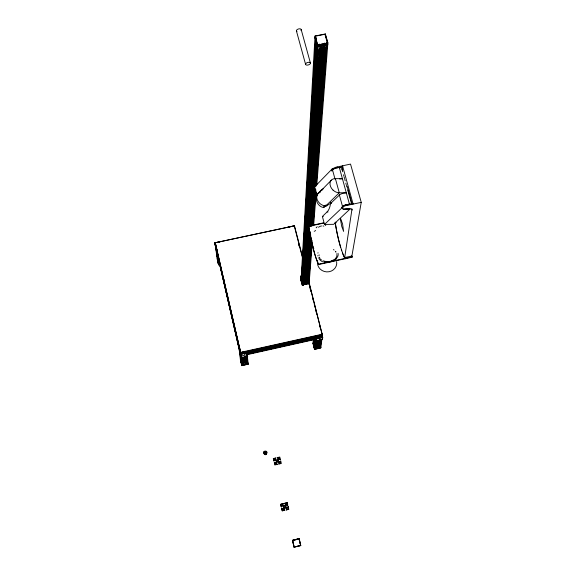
<?xml version="1.0" encoding="UTF-8"?>
<svg xmlns="http://www.w3.org/2000/svg" width="576" height="576" viewBox="0 0 576 576"><rect width="100%" height="100%" fill="white"/><g stroke="black" fill="none" stroke-linecap="round" stroke-linejoin="round"><path stroke-width="0.86" d="M266.004 454.032L265.414 452.196L264.665 452.585L264.672 453.816L264.91 452.297L265.932 452.693L266.004 454.226L265.5 454.781M315.418 65.095L315.41 65.304M265.946 452.822C264.643 454.846 263.959 451.433 265.896 452.664C266.148 454.464 263.246 452.592 265.392 452.196M319.097 255.535L319.126 254.844M265.781 453.103L265.018 453.506L264.794 452.448M265.514 452.225C266.335 452.52 266.162 455.134 264.881 454.385M264.614 452.902L264.91 452.628M215.748 245.088L215.222 245.347L215.064 242.87M313.646 91.886L313.517 93.168L315.418 65.246M315.266 65.275L316.606 42.79L302.018 283.162M314.69 62.618L301.73 282.024L316.368 39.226A1.001 0.864 3 0 1 316.138 38.39L315.677 38.138L316.411 38.002M320.04 339.97L322.301 339.394L322.618 337.428L317.621 338.71M336.895 255.384L336.715 256.579M300.974 279.166L301.09 277.661L302.537 284.962M301.104 279.576L315.043 36.007L325.346 33.955L327.895 42.948L316.814 184.889M302.688 280.879L301.802 281.009L301.543 280.015L315.677 38.138M301.543 280.015L314.95 54.778M315.792 40.435L315.95 37.75M314.791 63.749L315.972 40.514M301.975 280.742L315.029 61.668M316.21 41.918L316.368 39.226M316.382 42.559L316.476 40.601L315.216 36.202L325.231 34.207L327.715 42.955L317.664 44.964L316.541 40.766M302.112 283.14L313.625 92.47M302.213 283.529L316.606 42.79M306.158 234.526L303.005 284.767L302.573 284.04L317.628 43.74L302.695 284.717M302.825 285.034L317.765 45.619L318.218 45.864L303.106 285.199M306.497 229.14L306.72 225.554M307.058 220.169L307.282 216.583M307.62 211.198L307.85 207.605M308.239 201.326L308.47 197.741M308.808 192.355L309.031 188.77M309.427 182.484L309.593 179.798M309.989 173.513L310.154 170.827M310.55 164.542L310.781 160.956M311.112 155.57L311.342 151.985M311.738 145.699L311.904 143.014M312.3 136.728L312.466 134.042M312.919 126.864L313.034 125.064M313.481 117.893L313.654 115.2M314.042 108.922L314.215 106.229M314.669 99.05L314.777 97.258M315.23 90.079L315.338 88.286M315.792 81.108L315.965 78.415M316.354 72.137L316.526 69.444M303.336 284.062L318.218 49.925M303.941 283.903L319.226 48.859M304.049 284.537L307.332 234.418M304.222 284.069L320.198 45.13L319.73 44.878A1.001 0.871 3.1 0 0 319.543 44.086M304.337 284.702L320.198 45.13M304.87 284.148L320.954 45.641M305.309 284.148L309.096 228.456M309.377 226.015L321.66 45.641M305.021 282.47L305.964 282.226L307.39 257.27M305.791 282.485L309.456 229.73M309.701 226.152L319.025 92.03A2.03 0.468 -62.1 0 0 319.27 91.822L309.895 225.907M318.24 90.95A0.828 0.821 -85 0 0 318.679 90.734A2.009 0.9 35.9 0 1 319.09 91.102L320.947 64.332A2.138 0.511 -62.5 0 0 321.17 64.159M320.645 62.95A2.102 0.986 36.5 0 1 321.019 63.317L322.265 45.418M306.137 279.18L306.259 277.387M306.698 271.116L306.821 269.33M305.964 282.226L309.586 230.378M306.713 277.344L306.353 280.238L306.439 277.121M306.72 272.7L307.001 269.057M307.318 264.571L307.57 260.993M307.886 256.507L308.131 252.922M308.448 248.443L308.7 244.858M309.017 240.379L309.269 236.794M310.147 224.251L310.399 220.666M310.774 215.287L310.961 212.602M311.342 207.223L311.53 204.53M311.904 199.159L312.098 196.466M312.473 191.095L312.66 188.402M313.042 183.024L313.229 180.338M313.603 174.96L313.79 172.274M314.237 166.003L314.359 164.21M314.798 157.932L314.928 156.146M315.367 149.868L315.49 148.075M315.929 141.804L316.058 140.011M316.498 133.74L316.62 131.947M317.066 125.676L317.189 123.883M317.693 116.712L317.815 114.919M306.353 280.238L306.54 277.553M306.857 273.074L307.109 269.496M307.426 265.018L307.678 261.439M307.994 256.961L308.246 253.375M308.563 248.904L308.815 245.318M309.132 240.847L309.384 237.262M310.27 224.726L310.522 221.148M310.838 216.67L311.09 213.091M311.407 208.613L311.717 204.134M311.976 200.556L312.286 196.078M312.538 192.492L312.854 188.021M313.106 184.435L313.423 179.957M313.675 176.378L313.992 171.9M314.244 168.322L314.561 163.843M314.813 160.265L315.13 155.786M315.382 152.208L315.698 147.73M315.95 144.144L316.267 139.673M316.519 136.087L316.836 131.609M317.088 128.03L317.405 123.552M317.657 119.974L318.031 114.602M318.226 111.917L318.6 106.546M307.022 272.966L307.21 270.338M310.082 231.437L306.367 282.715L305.006 283.018M310.385 226.174L323.251 44.878M306.497 283.788L310.154 232.646M310.601 226.368L323.561 45.115L310.63 226.469M306.518 283.882L310.183 232.747M306.979 281.311L307.303 276.826M307.562 273.24L307.886 268.754M308.146 265.169L308.47 260.683M308.729 257.098L309.053 252.612M309.377 248.126L309.571 245.434M309.96 240.055L310.154 237.362M311.126 223.913L311.321 221.22M311.71 215.842L311.904 213.149M312.228 208.67L312.487 205.078M312.811 200.599L313.07 197.006M313.394 192.528L313.654 188.935M313.978 184.457L314.237 180.864M314.561 176.386L314.755 173.693M315.144 168.307L315.338 165.622M315.727 160.236L315.922 157.55M316.31 152.165L316.505 149.479M316.894 144.094L317.088 141.408M317.477 136.022L317.671 133.337M318.06 127.951L318.254 125.266M318.643 119.88L318.838 117.194M319.226 111.809L319.421 109.123M319.81 103.738L319.939 101.945M320.393 95.666L320.522 93.874M320.976 87.595L321.106 85.802M321.559 79.524L321.689 77.731M322.142 71.453L322.272 69.66M322.726 63.382L322.855 61.589M323.309 55.31L323.438 53.518M323.892 47.239L324.022 45.446M306.914 283.702L310.493 234.338M311.083 226.26L324.23 44.978M325.346 33.955L325.238 35.438L327.78 44.417L317.477 46.476L314.957 37.483M307.102 284.098L310.702 234.871M311.357 225.922L324.914 43.848A1.001 0.871 3.5 0 1 324.677 43.006M307.282 283.831L310.766 236.369M307.454 283.37L310.824 237.737M311.746 225.216L325.368 44.093A1.001 0.871 3.5 0 0 326.326 43.898L326.794 44.15L315.972 185.573M307.562 283.997L310.99 237.802M311.875 225.85L325.102 47.664M308.16 283.867L311.414 240.883M312.566 225.662L315.346 188.95M315.547 186.264L326.059 47.477M311.594 240.703L308.347 283.493M308.513 283.133L311.796 240.17M312.89 225.85L315.634 190.044M308.686 282.874L311.918 240.782M313.092 225.554L315.842 189.734M316.116 186.149L327.067 43.754L326.794 44.15M309.06 284.206L312.271 243.05M313.668 225.151L316.253 192.046M309.01 284.508L309.298 283.219L322.214 334.591L308.966 283.003L309.283 283.19L302.803 284.551L302.364 284.083M264.816 453.204C263.938 453.629 266.688 452.131 265.81 454.061M292.507 540.439L299.182 538.646L300.737 545.609L294.084 547.2L292.507 540.439L299.182 538.646L292.572 540.259M265.86 454.01L265.946 452.873L266.011 453.967M313.387 339.322L312.977 343.325L314.503 349.358L320.789 347.947L321.854 339.646M314.273 344.203L313.711 344.282L313.459 343.289L313.826 339.768M313.459 343.289L313.999 339.502M313.74 343.454L314.114 339.934M314.381 338.789C314.712 339.955 311.566 351.698 317.268 348.631M313.87 343.31L313.085 343.354L313.632 345.334L314.446 338.746M313.992 344.448L314.554 339.185M314.777 338.58L313.934 346.435L314.87 338.558M314.978 338.962L314.129 346.81L314.028 346.414M215.863 246.283L216.295 246.398M314.777 347.854L315.698 337.464L315.007 348.48L316.526 338.666L315.979 338.789L315.533 337.054L315.691 337.565L246.974 352.721M315.698 337.464L314.482 347.314M314.503 349.358L315.857 337.378M314.856 346.615L315.526 337.73M314.734 348.314L315.799 338.134L247.111 353.83L246.967 353.426M315.007 348.48L316.289 338.659M315.216 348.221L315.763 348.077L316.555 341.122M315.763 348.077L316.217 347.983L316.728 340.855M316.051 348.242L316.944 340.423M316.217 347.983L317.016 341.028M316.678 348.322L317.585 340.502M317.966 337.529L318.038 336.91M317.966 340.344L317.11 348.322L318.031 340.502M317.081 345.737L317.635 345.758L318.254 340.51M317.635 345.758L318.319 341.122M318.283 342.634L318.492 340.87M318.182 343.512L318.665 340.603M319.637 340.042L318.679 347.875L318.204 345.996L318.902 340.632M294.084 547.2L292.529 540.238M318.996 343.757L319.313 341.136M318.751 264.528L318.607 264.55A27.893 3.29 78 0 1 308.786 226.994L308.707 226.03L323.482 222.869M320.242 340.301L319.205 347.537L319.781 340.409M318.931 347.378L319.961 340.135M319.205 347.537L320.177 339.703M342.043 169.517L342.23 168.026M342.418 166.529L342.511 165.773L353.124 204.091M320.148 346.802L320.242 347.306L320.839 340.164M342.295 170.064L342.734 166.572C339.703 167.94 333.461 167.155 331.812 170.993M320.141 346.838L321.012 339.898M320.242 347.306L321.127 340.337M320.407 347.04L321.3 340.07M322.373 334.188L240.545 352.368L240.71 354.031L321.991 335.909L322.186 334.606M322.243 335.556L322.402 334.224M322.25 336.586L322.337 335.923L240.458 354.182L322.301 335.938L321.631 333.324L322.733 337.486L322.481 339.458L316.001 340.906L315.605 339.35L240.89 356.076L214.762 242.849L221.148 241.488M243.173 363.996L243.259 364.543L242.23 357.718M247.414 363.082L247.5 363.593L246.478 355.918M352.786 203.983L352.901 203.278C349.798 204.703 343.678 203.904 341.82 207.626M351.929 208.886A5.537 2.102 -15.7 0 1 351.958 209.275L344.693 257.551L345.211 258.365M323.568 223.142L308.794 226.303A27.072 3.197 78 0 0 318.672 264.132L352.426 256.795L351.893 255.989L361.238 202.363L350.532 164.088L335.614 167.299L332.626 168.71L331.596 170.201M345.29 258.732L345.089 258.768A27.835 3.982 78.1 0 1 342.41 252.864M265.975 454.032L265.99 453.614M265.99 454.291L265.903 452.794L264.902 452.498M241.978 363.773L242.208 364.774L241.531 357.026M218.038 258.926L217.591 259.013L218.074 260.122M265.946 453.845L265.63 453.247L264.953 453.276M244.181 357.674L244.908 362.03L244.814 361.555M247.392 363.154L246.744 356.479M215.885 247.198L218.146 262.361L215.885 247.198L216.338 247.104M318.312 342.274L318.838 340.589M265.939 453.118C266.011 453.535 265.428 453.744 264.679 453.276M265.903 454.212L265.961 453.773M264.708 452.988L264.665 452.786M336.506 257.148L334.966 259.157M315.418 230.868L315.641 230.458M240.977 354.355L242.186 354.074M320.602 336.607L321.797 336.305M333.05 190.116L334.375 191.16A8.626 6.43 46.1 0 0 339.271 192.773L346.313 192.823L343.03 193.234L340.027 194.45L331.056 203.047L327.917 204.955A30.47 11.606 -15.8 0 0 326.707 205.898L325.822 205.898L325.606 205.099L323.503 207.151L324.194 207.151L324.281 205.942M245.369 353.376L246.571 353.095M246.578 353.189L246.269 353.376M330.617 181.152L331.373 180.13A8.626 6.43 46.1 0 1 335.398 178.618L342.418 178.704L339.66 178.985M318.845 346.111L318.953 346.543M315.965 338.479L316.073 338.926M245.959 356.89L246.449 363.823L245.678 356.717M302.573 284.04L303.091 283.896M241.524 360.446L240.991 360.54L240.934 359.266L241.603 362.765M243.857 362.261L244.627 361.858M247.781 363.427L248.04 364.118L241.855 365.508L239.854 349.985L241.358 363.089L240.185 353.506M240.991 360.54L240.091 351.014L241.265 360.706M241.106 354.334L240.631 354.434L241.157 355.637M218.959 263.952L216.684 248.911M218.65 262.591L216.158 247.363M318.218 45.864L318.499 45.461A1.001 0.871 3.1 0 0 319.457 45.274L319.918 45.526M326.642 42.271L326.369 42.667A1.001 0.871 3.5 0 1 326.599 43.51M265.759 453.298L265.846 452.945L265.932 453.319M264.751 453.067C264.787 451.786 266.292 453.341 265.651 452.628M335.016 179.042L332.23 168.854L331.87 170.05M331.373 180.13L317.354 194.508A7.603 5.746 46 0 0 319.694 203.328L320.998 204.336A8.446 6.379 46 0 0 325.822 205.898L339.271 192.78L335.398 178.61M316.152 227.808L316.49 227.419M264.845 453.233L265.666 454.45M339.214 194.407L342.706 207.173L342.317 208.296L343.678 209.066A6.703 2.563 -15.8 0 0 345.226 209.203L349.877 209.189L349.654 208.375L348.725 208.375M332.23 168.854L314.532 186.962L316.613 194.774L317.527 194.782M316.613 194.774L321.235 190.116A12.29 6.444 -89.7 0 1 323.546 188.762M336.42 258.89L331.697 261.482M265.824 454.32L265.298 454.673L264.715 454.255A1.67 1.649 -12.6 0 1 264.197 451.454A1.67 1.649 -12.6 0 1 266.918 452.419A1.67 1.649 -12.6 0 1 264.701 454.27L264.715 454.255M324.194 207.151L325.721 205.747A37.922 14.407 -16 0 1 326.174 205.358M349.877 209.189L333.691 224.323L324.511 224.424L322.387 216.468L327.089 211.932A12.29 6.444 -89.7 0 0 330.624 202.234M324.511 224.424L342.706 207.173M265.061 453.593L264.989 452.988L265.788 453.233M316.85 227.052L317.232 226.699M264.83 452.966L265.723 452.923M264.888 453.19L265.68 453.146M264.881 453.514L265.752 453.449M319.932 347.162L319.45 347.285M315.994 337.637L317.448 337.27M242.978 364.37L242.388 364.507M247.19 363.449L246.629 363.557M219.679 263.592L219.168 263.7M313.999 343.13L313.625 343.03M334.685 259.373L331.33 260.978M293.947 226.058L293.443 226.08M318.449 227.254L319.694 226.541A6.293 5.753 -29.4 0 1 321.559 225.972M241.07 354.6L215.662 244.332M265.651 454.19L264.967 454.183L265.687 454.176M265.658 454.32L264.874 454.255M316.548 337.694L316.296 337.658M315.252 336.816L315.943 339.113L315.763 337.075M315.943 339.113L316.505 338.998M265.522 454.183L265.133 454.176M264.974 452.722L265.601 452.722M241.265 354.168L240.862 352.426M294.552 225.821L214.913 242.82L294.48 225.806L302.782 257.839M295.042 539.978L296.438 539.633M288.216 227.21L289.39 226.93M215.417 242.762L216.929 242.424M293.976 540.288L292.622 540.497L292.903 541.318M319.039 340.178L317.678 340.51M321.228 336.672L321.718 336.614M319.162 340.15L318.269 347.962M294.106 547.006L300.773 545.407M240.545 352.368L240.602 352.786L322.157 334.613M281.275 506.477L287.647 504.871M281.765 508.594L288.166 507.082M281.786 508.687L288.187 507.182M218.038 242.208L219.773 241.812M278.064 459.641L275.998 460.116L275.537 458.122L275.933 457.927L273.298 458.539L273.91 461.146M273.91 460.706L275.926 460.238L276.408 462.283L274.385 462.751M278.186 459.713L280.202 459.245L280.397 459.641L279.785 457.034L277.157 457.646L277.596 457.639L279.065 463.882L278.662 464.076L281.297 463.464L280.685 460.85L280.685 461.29L278.669 461.758M274.291 462.334L274.802 464.969L277.438 464.357L276.991 464.357L276.523 462.355L278.59 461.88M292.198 226.332L290.743 226.656M255.607 350.87L257.4 350.453M260.87 349.697L262.663 349.279M255.665 351.158L257.422 350.762M260.928 349.985L262.685 349.589M247.082 353.268L315.727 337.961M246.874 352.829L247.003 353.383L315.713 338.083M315.367 337.687L315.547 338.882L247.14 354.146L247.032 353.664L315.518 338.429M315.67 338.458L247.082 353.851L315.792 338.53M315.547 338.882L247.14 354.146M316.217 338.933L322.733 337.486M246.902 353.218L247.226 354.607L247.01 352.728L247.666 356.494L241.114 357.955L214.762 242.849M241.286 359.525L240.487 359.575L240.905 361.562L239.911 352.325M247.622 362.693L247.529 361.289M244.123 362.563L245.477 362.261L244.951 357.242M316.865 346.291L318.204 345.996M241.762 365.155L248.069 363.744M314.582 348.854L320.81 347.458L320.508 346.14M248.105 363.766L241.74 365.191L240.336 359.086M320.846 347.486L314.554 348.89L313.027 342.85M239.227 349.805L240.386 359.539L241.79 365.638L248.148 364.212L247.385 356.27M315.691 337.565L315.612 336.794L246.881 352.116L246.967 352.541M246.931 352.274L315.677 336.946M260.806 349.222L262.562 348.833M240.71 354.031L240.372 353.779L321.905 335.729M361.238 202.363L347.731 205.243C342.194 205.625 339.422 210.888 347.162 208.98A5.537 2.095 -15.7 0 1 352.181 210.082M351.893 255.989L344.693 257.551A27.014 3.859 78.1 0 1 335.347 222.934L335.232 222.077M318.607 264.55L352.303 257.198A27.821 4.162 78.1 0 1 351.677 256.147M335.347 222.934L336.24 222.739M217.714 260.928L217.721 260.532M218.059 261.986L216.014 248.753M220.046 264.01L218.506 264.341L217.181 258.595M240.977 355.838L214.949 242.842L217.26 259.171L218.585 264.91L220.126 264.578M287.777 227.239L294.084 225.886M317.405 340.574C315.497 341.993 315.979 338.062 317.362 338.767M219.629 264.528C217.901 265.298 217.375 259.474 217.922 259.2M297.49 539.438L299.081 538.956L299.088 539.366M313.142 91.462L313.135 90.209M301.082 277.639L300.607 277.546L300.823 278.021M315.324 64.116L315.266 65.038M327.895 42.948L317.563 45.014L315.043 36.007M327.715 44.381L317.513 46.418L315.022 37.519M215.467 244.57L215.381 244.152L240.984 354.672M317.426 348.595L320.688 347.854L320.342 346.946M308.945 283.039L302.393 284.148M332.071 170.791A4.054 1.685 -15.9 0 1 332.424 169.646L335.34 168.091L339.329 167.494L349.452 204.206L345.427 204.84L342.482 206.352A4.104 1.57 -15.8 0 0 342.115 207.497M329.63 261.929L323.856 261.806M328.932 261.461L325.706 261.475L322.97 260.791M316.433 339.005L315.77 336.938M322.387 216.468L323.309 216.461M327.089 211.932L328.018 211.932M316.404 338.674L316.001 336.953M321.235 190.116L322.164 190.123M322.978 225.958L323.892 226.087M240.451 351.202L239.911 351.295M215.446 244.462L215.741 244.908M325.325 225.23L325.771 225.432M316.087 39.622L316.541 39.866M324.634 44.244L325.094 44.489M317.347 44.129L317.808 44.381A1.001 0.871 3.1 0 0 318.046 45.216M321.394 259.906L320.386 258.962M335.362 251.323L335.801 251.914M319.802 258.127L319.385 257.184M294.206 225.641L302.659 258.53M321.689 63.857L321.905 64.152L321.696 61.913M299.686 541.67L299.239 540.079M300.398 544.968L300.629 545.522L294.156 547.07L293.026 541.85M299.794 542.045L300.161 543.917M215.179 242.539L241.02 354.154M347.249 186.689L351.878 203.422M342.043 169.51L342.67 171.77M343.505 174.787L343.922 176.299M344.131 177.055L344.549 178.567M344.758 179.323L345.175 180.835M345.809 183.11L346.226 184.63M346.435 185.393L346.86 186.912M347.702 189.958L350.237 199.13M350.446 199.894L350.87 201.434M351.086 202.198L351.511 203.738M301.205 29.621L310.428 63.05A2.513 1.282 -16.6 0 1 307.008 65.124A2.513 1.282 -16.6 0 1 306.583 62.935A2.513 1.282 -16.6 0 1 310.428 63.05M337.176 166.896L337.399 167.688M347.508 204.43L347.731 205.243M346.954 208.217L347.162 208.98M296.424 30.924L305.59 64.361M345.002 208.39L345.226 209.203M326.491 205.099L326.7 205.898M336.679 253.786L336.83 254.434M315.36 338.17L315.482 338.731M298.699 243.85L299.376 246.478L298.678 243.914M309.622 286.409L310.298 289.022M312.509 297.634L313.171 300.218M314.273 304.524L314.935 307.109M315.425 308.995L316.706 313.999M319.435 324.634L320.688 329.501M310.219 288.878L310.896 291.492M306.238 279.086L306.684 280.822M306.216 279.461L306.655 281.196M306.23 280.922L306.67 282.658M306.101 281.714L306.691 283.968M305.683 281.772L306.13 283.507L305.683 281.801M305.77 282.679L306.216 284.414M305.554 282.65L305.993 284.386M305.532 282.809L305.978 284.544M305.316 282.78L305.755 284.515M318.838 335.678L319.284 337.414M318.233 335.815L318.679 337.543M300.859 275.674L303.3 285.228M301.061 276.919L303.055 284.731M300.859 276.509L303.07 285.199M301.061 277.754L302.818 284.861M300.996 278.064L302.76 284.99M300.766 278.251L302.537 285.206M300.528 278.014L302.357 285.235M315.72 337.399L316.159 339.134M300.982 279.893L302.263 285.25M301.01 280.454L301.658 283.198M315.331 337.298L315.655 338.587M313.639 344.887L313.74 345.276M246.874 352.274L247.018 352.879M299.153 538.855L300.737 545.609M319.507 90.77L319.939 91.865L319.889 90.461M285.12 503.302L286.618 509.724M285.019 503.323L286.524 509.753M282.823 503.842L284.422 510.25M246.78 351.965L247.14 353.873M247.37 355.234L247.666 356.494M247.291 360.281L248.148 364.212M247.435 361.31L247.529 361.706M243.972 352.433L244.382 354.19M243.734 352.418L244.138 354.175M245.095 360.209L245.549 362.153M245.477 362.261L245.916 364.162L245.146 356.674M242.726 351.842L243.137 353.614M245.498 364.255L244.721 356.767M244.303 364.522L243.49 357.041M223.668 278.762L224.273 281.39M227.102 293.63L227.707 296.258M239.22 346.111L239.832 348.739M240.696 355.406L215.323 245.138M240.905 361.145L240.998 361.541M264.679 453.809L264.629 453.096L264.672 453.874M265.946 453.053L266.004 453.895M216.583 248.796L218.693 263.794M216.058 246.946L218.585 264.91M240.667 353.707L241.934 364.608M240.53 353.534L241.02 357.768M240.055 351.274L241.79 365.638M241.344 357.3L242.208 364.774M241.344 357.689L242.107 364.334M240.818 354.161L241.106 356.666M241.394 359.165L241.589 360.835M242.698 357.624L243.432 364.277M242.424 357.062L243.259 364.543M242.41 357.451L243.151 364.104M243.396 358.481L243.763 361.829M243.072 357.142L243.886 364.615M243.403 358.085L243.763 361.426M244.361 357.401L244.8 361.591M244.642 357.574L245.081 361.764M244.375 357.005L244.908 362.03M245.779 357.163L246.449 363.823M245.498 356.998L246.175 363.658M246.766 356.09L247.5 363.593M246.607 355.903L246.773 357.574M247.046 352.714L247.226 354.607M247.025 356.652L247.673 363.326M263.642 453.089A1.678 1.656 -12.6 0 1 263.858 451.843M266.177 451.31A1.678 1.656 -12.6 0 1 266.911 452.333M319.025 92.03A2.009 0.9 35.9 0 1 318.586 91.958M320.947 64.332A2.11 0.986 36.6 0 1 320.551 64.282M321.019 63.317A2.131 0.504 -62.5 0 1 321.257 62.827M320.378 64.411A0.842 0.511 -13.2 0 1 320.119 64.534M319.09 91.102A2.03 0.461 -62.1 0 1 319.356 90.576M296.978 31.55A2.484 1.339 -16.9 0 1 297.022 29.722A2.484 1.339 -16.9 0 1 300.161 28.843A2.484 1.339 -16.9 0 1 300.974 30.434M331.553 202.234A12.283 6.451 -89.7 0 1 331.445 203.494M349.344 204.35A5.278 2.016 -15.8 0 1 351.216 204.444M339.221 167.645A5.213 2.167 -16 0 1 342.274 169.481M346.464 205.488A2.628 1.008 -15.8 0 1 347.897 205.142M323.597 207.461A7.085 4.644 57 0 1 317.146 202.471A7.085 4.644 57 0 1 317.513 195.25M333.043 190.123A7.762 5.789 46.1 0 1 330.602 181.145M318.096 193.486A8.446 6.386 46 0 1 320.234 192.218M341.676 250.769A27.835 3.982 78.1 0 1 341.309 249.646M340.574 247.284A27.835 3.982 78.1 0 1 335.189 222.653M336.65 261.612A9.677 9.022 6.1 0 1 326.7 271.886A9.677 9.022 6.1 0 1 317.707 260.618M317.902 255.96A9.763 7.812 -18 0 1 317.83 255.578M317.916 253.109A9.763 7.812 -18 0 1 318.031 252.677M322.51 261.648A12.427 8.791 -40.5 0 1 318.679 257.71M331.711 261.497A6.638 2.426 -9.4 0 1 329.63 261.95M338.026 253.289A12.406 7.603 15.9 0 1 336.247 258.408M333.475 249.545A9.756 5.969 25.5 0 1 334.102 250.049M335.736 251.705A9.756 5.969 25.5 0 1 335.966 252M331.38 261.029A6.343 2.678 -9 0 1 328.932 261.526M313.819 248.501A9.619 8.921 5.2 0 1 312.66 245.39M314.244 231.473A12.377 11.779 75.9 0 1 314.446 230.976M279.583 458.33L279.67 458.986L278.597 459.238L278.064 457.999L279.317 457.474L279.583 458.374M280.591 462.622L280.678 463.277L279.605 463.522L279.072 462.283L280.318 461.758L280.591 462.622M340.459 219.37L341.726 226.368L343.62 231.408L342.583 224.014L340.682 218.729L340.459 219.298M274.003 459.338L274.27 460.238L275.522 459.713L274.99 458.474L273.917 458.726L274.003 459.338M275.004 463.622L275.278 464.53L276.523 463.997L275.99 462.766L274.918 463.01L275.011 463.543M276.667 460.98L276.941 461.88L278.186 461.347L277.654 460.116L276.581 460.361L276.674 460.937M285.358 506.801L285.444 507.434L284.357 507.694L283.817 506.419L285.084 505.872L285.358 506.801M285.775 503.95L286.042 504.965L287.309 504.418L286.762 503.15L285.674 503.402L285.79 503.878M286.805 508.37L287.071 509.386L288.338 508.838L287.798 507.564L286.711 507.816L286.805 508.37M281.376 504.986L281.642 506.002L282.91 505.454L282.37 504.18L281.282 504.439L281.376 504.986M282.406 509.407L282.672 510.422L283.939 509.875L283.399 508.601L282.305 508.86L282.406 509.407M283.327 503.618L280.649 504.245L281.275 506.938L280.771 504.324L283.327 503.618M287.244 502.697L284.566 503.323L287.165 502.819L287.77 505.404L287.244 502.697M281.664 508.162L282.19 510.876L284.875 510.242L282.269 510.754L281.664 508.162M288.166 506.628L288.67 509.242L286.114 509.954L288.792 509.321L288.166 506.628M265.126 452.16L265.018 451.721L265.126 452.16"/></g></svg>
